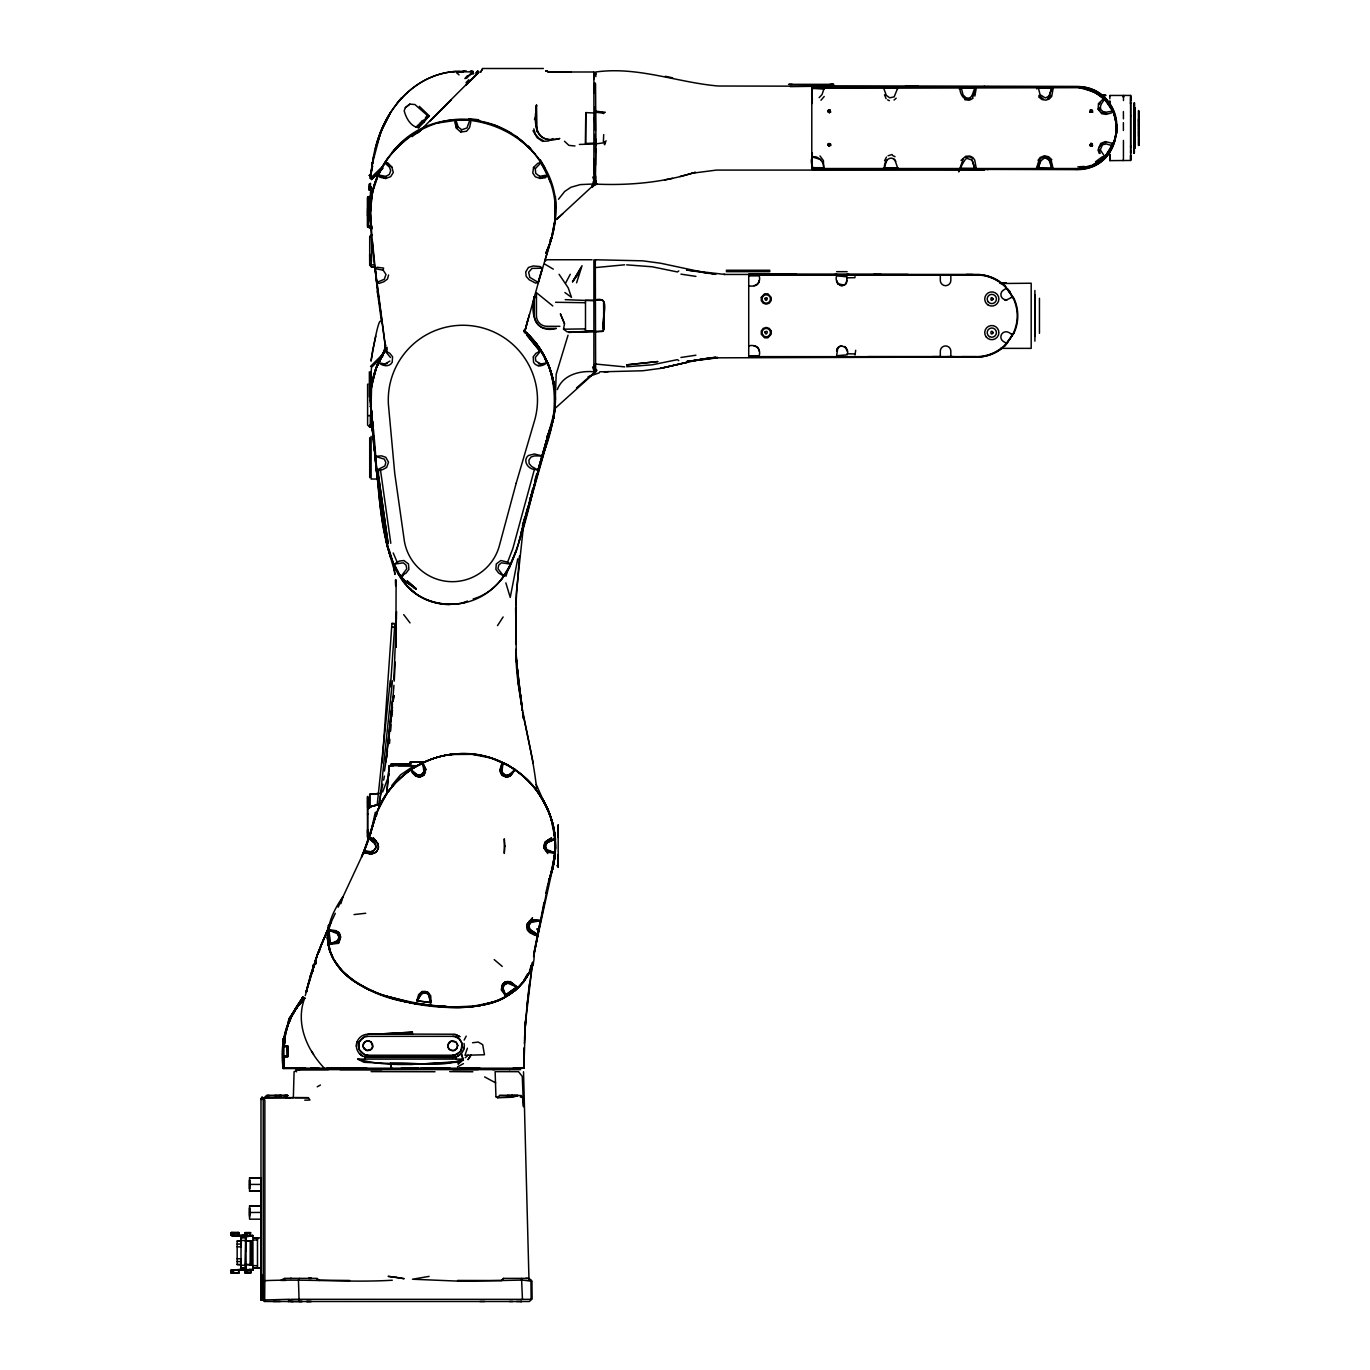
<?xml version="1.0" encoding="UTF-8"?>
<svg xmlns="http://www.w3.org/2000/svg" width="1370" height="1370" viewBox="0 0 1370 1370"><rect width="100%" height="100%" fill="white"/><g stroke="black" fill="none" stroke-linecap="round" stroke-linejoin="round"><path stroke-width="1.5" d="M241.017 1258.756L241.017 1267.866L245.144 1267.866L241.017 1267.832L241.017 1265.931M241.017 1246.854L241.017 1240.569L245.127 1240.415M241.017 1240.278L241.017 1237.761L252.919 1235.603L252.97 1270.144L245.675 1269.802L245.007 1264.459L245.709 1235.757L252.919 1235.603L245.709 1235.757L246.138 1250.879M249.563 1215.618L249.563 1207.895L249.563 1217.177M249.563 1184.416L249.563 1179.844L249.545 1188.937L249.563 1184.416L260.985 1184.433L260.985 1177.755L249.563 1177.84L249.563 1191.146L260.916 1191.146L260.985 1184.399L260.916 1191.146L249.563 1191.146M249.34 1269.939L252.885 1270.007L252.902 1265.948M260.985 1235.928L260.985 1177.755L249.563 1177.84M260.968 1219.163L260.968 1205.823L249.563 1205.874L249.563 1219.18L260.968 1219.163L260.985 1212.416L249.563 1212.518M429.118 1276.378L412.473 1279.22L461.193 1281.258L501.351 1280.539L503.543 1278.381L528.734 1278.381L531.491 1280.676L531.543 1299.376L529.437 1301.5L264.633 1301.5L263.245 1300.079L263.228 1099.219L264.718 1097.61M263.211 1274.579L263.228 1300.079L260.985 1300.079L260.985 1237.761L257.474 1238.103L257.492 1267.866L253.364 1267.849L260.985 1267.832L257.492 1267.849M299.311 1068.549L283.196 1068.549C279.326 1042.467 286.758 1017.293 303.506 997.446L302.924 997.069C292.649 1011.557 284.343 1027.928 283.196 1045.807L283.196 1068.206L299.208 1068.069L283.196 1068.189L283.196 1038.683L283.196 1046.2L287.597 1046.2L287.529 1056.51L284.292 1056.647L284.241 1068.206L286.056 1068.24M367.605 214.748L367.605 215.724L367.605 211.494M369.712 839.125L367.605 837.019L367.588 796.689L367.605 802.734M367.605 212.247L367.605 208.428M369.369 203.325L369.369 206.853L370.328 205.551L369.369 203.325L369.352 206.853L370.345 206.733L370.328 203.222L369.369 203.325L370.345 206.733L369.369 206.853L370.311 204.335L369.369 203.325L370.328 203.222L369.369 206.853L370.311 204.335M369.369 188.118L369.369 190.019L370.705 190.122L369.369 189.317L369.369 184.094L369.369 189.694L369.369 186.645L370.876 187.108L369.369 190.019L370.808 188.409L369.369 188.118L369.369 186.491L370.927 186.457L369.369 187.159L369.369 189.968L370.722 189.762L369.369 189.146L370.825 188.169L369.369 186.491M369.712 261.242L369.712 254.323L369.712 256.515M539.095 351.576L539.095 350.001L526.44 334.623L539.951 351.2L539.095 350.001M558.172 866.885L558.172 854.743M558.172 837.43L558.172 825.151L558.172 867.141M558.481 199.266L564.714 191.423L570.947 187.262L580.263 184.607L593.895 183.974L593.895 71.993L549.045 72.011L545.808 70.778L548.582 71.993L571.016 72.011M603.69 134.602L603.348 142.891L596.207 143.816L595.967 144.963L595.539 83.621M812.307 103.469L812.016 89.923L813.061 88.416L824.226 89.118M595.71 74.425L595.642 72.011C637.735 66.102 677.328 82.543 718.342 86.019L1076.614 86.687C1127.322 86.19 1130.815 166.284 1079.406 169.229L811.776 169.4L811.811 86.327L1077.693 86.481C1130.712 87.68 1128.88 170.805 1075.878 169.623L811.776 168.955M812.461 166.866C806.622 149.142 824.74 157.995 823.644 167.739L813.369 167.688L812.016 166.472L812.307 152.823M1109.82 157.447L1109.768 160.65L1109.888 154.228L1110.077 160.632L1130.661 160.461L1130.661 102.681L1130.661 115.885M1130.421 103.709L1130.661 95.438L1109.837 95.455L1109.786 96.345M1130.661 153.371L1130.661 150.837M1130.661 147.737L1130.661 115.611M1134.36 112.323L1134.36 102.784L1134.377 148.08M1134.36 118.06L1134.737 110.285L1134.737 112.665M1134.377 111.484L1134.377 107.271L1134.377 124.225M1134.737 147.275L1134.737 148.32L1134.737 107.716L1134.737 111.621M1134.737 146.71L1134.959 125.543M1134.737 126.211L1134.377 107.768M1138.932 139.689L1138.932 137.908M1138.932 116.587L1138.932 114.241M1138.932 134.979L1138.932 125.629M1138.932 123.368L1138.932 118.847M1138.932 113.659L1138.932 112.357M1138.932 111.227L1138.932 145.169L1138.932 136.606L1138.932 137.531M257.474 1238.103L253.364 1237.761L257.492 1237.761L257.474 1239.918L253.364 1240.073M367.605 837.892L367.605 829.929M536.509 105.01C533.923 125.115 534.009 144.535 559.816 138.507C534.694 145.083 534.163 124.071 536.509 105.01L537.006 131.691M595.607 152.447L595.642 138.935L595.539 165.222M603.708 321.265L603.142 331.026L595.299 331.694M1134.36 102.784L1134.377 110.148M1134.72 112.135L1134.737 110.747M1138.59 137.514L1138.573 145.511L1138.573 110.525L1138.59 123.231M250.145 1264.784L250.231 1240.98L251.498 1240.963L251.875 1264.784L245.007 1264.459L251.875 1264.784M300.355 1003.799L304.688 998.079L298.591 1005.255M594.734 139.569L594.768 134.431M594.015 93.023L594.323 83.878M1123.451 140.425L1123.434 159.04M1109.837 106.209L1109.871 101.157L1110.111 104.189M1130.661 95.438L1130.661 103.007M1130.661 160.461L1130.661 155.118L1130.661 159.194M1134.377 144.535L1134.377 147.481M1134.36 138.901L1133.949 153.303L1134.377 145.717M1138.59 134.585L1138.59 122.392M1138.573 126.759L1138.59 124.053M367.605 833.114L367.605 829.638M593.895 143.114L585.555 143.507L585.778 112.597L593.895 112.991M250.573 1264.784L251.498 1240.963L251.052 1264.784M367.605 802.015L367.605 807.803M1123.434 159.434L1123.109 160.598M515.617 607.749L516.353 659.963L522.244 709.934M284.343 1068.206L523.837 1068.206L525.378 1024.332M595.436 180.189L595.864 148.97M1109.837 98.777L1109.854 96.003M403.02 575.126L401.838 575.845L402.968 575.537M522.004 1068.206L523.768 1068.206L523.991 1055.928M367.605 809.242L369.712 806.896L380.535 803.967A92.475 92.475 0 0 1 410.76 769.752L422.799 762.799A92.475 92.475 0 0 1 548.771 880.396M534.351 296.485C530.087 313.25 535.036 334.194 556.34 328.406L546.955 328.406A12.604 12.604 0 0 1 534.351 315.802L534.351 296.485L536.441 297.975M595.368 178.751L595.402 175.257M595.145 172.534L595.128 163.938M396.118 579.767L395.879 647.239L396.341 617.613M385.895 350.874L374.404 264.872L369.712 264.838L371.15 266.653L375.363 267.287M371.133 264.478C373.89 234.201 364.54 201.972 378.805 173.442L372.571 191.851L370.294 212.47M523.819 1068.206L524.162 1048.033L523.819 1068.206L513.048 1068.206M966.244 274.462L972.546 274.462M811.845 167.637L813.712 168.87L1077.197 168.87C1112.646 169.469 1131.346 118.95 1103.004 96.825M545.876 252.902A92.475 92.475 0 0 0 554.182 226.855C572.454 136.212 447.202 80.624 391.632 153.115L404.527 140.322C383.84 157.173 370.979 183.118 370.448 209.815A92.475 92.475 0 0 0 371.818 228.173M1134.874 144.569L1134.942 145.562L1134.891 132.085M395.896 647.239L396.307 628.042M830.648 145.408L829.792 143.473L827.771 144.723L829.192 146.333L830.511 144.038M1116.927 133.352L1117.132 125.201M315.648 963.35L315.751 959.668L315.562 963.795M1109.786 104.462L1109.871 101.157M370.705 189.026L370.362 210.792M370.602 191.954L370.277 210.603M390.518 557.539L386.734 543.976L376.973 475.202L372.983 436.482L373 421.84M1092.147 146.076L1089.904 145.528L1090.965 143.353L1092.678 145.34L1090.811 146.282L1089.852 145.34L1090.965 143.353L1092.37 143.816L1091.907 146.213M1134.908 112.237L1134.925 110.525L1134.874 123.814M242.764 1269.271L231.17 1270.144L231.068 1272.901L238.842 1272.918L238.654 1270.11L242.764 1269.271L245.453 1270.144L245.761 1272.918L250.162 1272.918L245.264 1272.918L244.374 1269.613L245.727 1267.849M293.351 1097.524L294.088 1071.734L298.42 1069.645L328.423 1069.61M593.861 184.042L593.861 179.145M393.892 679.178L396.598 611.602M595.299 261.927L595.471 259.906M1123.143 96.979L1123.451 95.557M524.367 1043.426L524.744 1035.206M568.036 335.205L556.186 374.198L554.953 408.534L596.361 371.253L594.066 364.968M370.448 185.224L370.551 183.237M371.681 414.922C368.855 398.019 370.927 380.329 377.452 364.471A92.475 92.475 0 0 1 385.998 348.494A92.475 92.475 0 0 0 371.818 415.932M394.252 681.096L395.211 662.053M536.526 343.973C553.84 366.578 559.748 397.266 551.973 424.649M830.58 112.032L829.792 109.823L828.336 110.114L828.114 112.272L830.58 112.032L829.295 112.768M284.652 1040.035L284.429 1044.111L285.234 1038.477M404.27 580.349L406.958 582.592M1123.434 118.847L1123.4 111.569M524.624 1037.176L525.498 1022.157M593.895 71.993L593.878 79.032M1123.383 122.649L1123.4 130.493M343.151 896.477C282.888 981.16 414.082 1014.827 473.164 1006.214M378.36 475.047L377.726 470.098L388.121 543.736L378.36 475.047L378.651 470.064M554.867 855.993C562.094 802.563 514.469 750.692 460.56 753.671C434.016 754.271 408.157 766.909 391.375 787.459C373.667 806.913 373.102 834.381 361.56 856.986L368.975 838.389L376.202 813.9M524.967 1031.165L525.737 1019.314M855 276.586L854.948 277.682L847.139 277.819M232.832 1232.692L231.136 1232.692L231.307 1235.517L238.671 1235.346L238.842 1232.555L231.188 1232.555L231.29 1235.346L242.764 1236.339L250.145 1235.5L250.573 1232.692L244.922 1232.692L245.076 1237.744L246.275 1237.726L244.699 1235.894L246.326 1232.76L250.385 1232.692L250.179 1235.363M452.734 1057.349L364.814 1057.041L364.814 1059.096L364.917 1057.297L455.765 1057.366L461.33 1053.616L463.385 1060.38L461.33 1053.616M390.45 686.747L394.851 623.675L391.94 623.453L382.196 762.885M392.351 702.759L392.488 700.498L385.929 761.908L392.351 702.759L390.484 724.542M1130.661 145.494L1130.661 152.789M231.307 1235.517L242.764 1236.339L238.671 1235.483L238.842 1232.692L231.136 1232.692M283.898 1038.785L283.898 1046.029M370.448 383.686L371.493 367.417L382.932 355.977M524.847 1032.843L525.874 1017.157M595.727 73.261L595.847 76.634M525.909 1016.985L525.258 1026.13L524.676 1023.441M1123.486 100.541L1123.468 96.208M515.771 605.677L519.418 556.032M249.186 1269.545L252.885 1270.007L249.528 1269.459M371.099 371.852L370.362 397.06M595.881 183.289L595.505 176.25M392.436 704.3L388.275 744.372M392.762 700.087L393.926 685.308M364.78 1059.096L364.917 1057.297L454.155 1057.315L455.765 1057.366L455.885 1059.096L455.885 1057.041L452.734 1057.469M525.481 1022.842L532.553 962.562M393.378 699.727L393.738 695.481L393.07 701.235L393.738 695.481M386.751 793.641L389.2 765.693L417.251 765.693L424.358 762.062L410.229 762.062L409.099 764.169L411.788 762.062L409.287 764.169L391.375 764.152L397.249 764.152M386.734 793.607L389.234 765.676L390.21 765.727M525.857 1017.859L529.334 983.865M328.338 925.709L330.05 924.579L328.338 925.709C323.731 948.04 336.044 970.234 355.001 981.793L369.283 989.859M389.491 743.516L389.851 739.372M390.604 731.083L391.169 724.867M391.906 716.578L392.471 710.362M231.29 1235.346L245.384 1235.363L233.277 1235.791L233.602 1232.709M526.885 1005.82L532.587 962.288M375.791 336.13L372.623 350.771C367.246 386.203 376.973 319.261 380.5 321.282M529.83 971.638C507.02 1016.095 448.452 1009.022 407.352 1002.018C370.499 996.846 314.364 967.562 330.975 922.626M372.16 166.078L372.52 162.516L370.311 178.46L371.236 177.518M385.98 176.422L385.758 178.494L379.85 177.227L378.445 174.966L384.936 162.91L387.624 162.67L391.82 167.054L393.31 172.483L390.69 176.627L385.758 178.494L378.445 174.966L385.98 176.422L389.337 174.401L390.69 170.805L389.474 167.174L384.936 162.91L391.82 167.054M377.298 803.865L390.244 680.53M379.576 803.625L392.488 680.77M1134.017 110.371L1134.36 107.134M1130.661 155.649L1130.661 159.554M370.619 175.446L370.311 178.46L382.59 166.301M372.041 164.948L380.569 132.616L390.57 112.391L381.682 129.807L375.449 148.645C383.737 110.61 413.415 75.093 454.052 71.565C405.794 75.829 375.277 123.66 371.955 168.613L372.571 165.993L371.099 173.613L369.438 175.394L370.397 176.542L370.876 173.973L369.438 175.394L370.414 176.559L370.859 173.973L369.438 175.394L370.859 173.973M356.388 1046.372L356.885 1042.039M371.955 167.876L370.397 176.542L372.503 162.362M555.107 219.029L551.305 239.305L547.366 249.991M288.847 1019.229L288.06 1024.572A69.031 69.031 0 0 1 291.416 1016.523L302.924 997.411L288.847 1019.229L287.255 1027.774M533.529 167.448L532.793 173.065L535.31 176.798L539.951 178.425L545.62 177.689L547.298 174.949L540.876 162.807L537.862 163.218L533.529 167.448L535.276 168.698L535.704 173.373L539.592 176.353L539.951 178.425L547.298 174.949L539.592 176.353M532.108 964.411L531.646 967.956L523.888 981.879L514.64 991.109M252.559 1269.373L245.675 1269.802L252.97 1270.144L252.559 1269.373L251.378 1269.767L250.95 1272.884L245.059 1272.884L244.476 1269.939L242.764 1269.408L231.188 1270.247L231.222 1273.055L238.842 1273.055L238.466 1270.247L233.431 1269.819L233.431 1273.055L231.222 1273.055M555.124 219.645L550.997 240.418L545.894 253.176M1130.661 96.893L1130.661 100.438M384.473 771.036L387.487 750.794M1053.273 87.748L1051.715 96.379L1049.214 99.034L1045.824 100.164L1041.988 99.53L1038.631 96.91M1092.541 112.1L1091.565 109.788L1090.434 109.977L1090.126 112.22L1092.541 112.1L1090.126 112.22M370.91 390.244L372.64 379.695M533.546 956.517L549.199 879.334M523.785 523.169L516.267 593.347L515.719 644.02M515.017 990.579C524.693 981.006 535.824 967.7 533.906 953.451L552.915 867.227L555.432 847.91L554.884 836.334A89.529 89.529 0 0 0 543.89 801.467L539.026 793.572M1134.737 117.752L1134.942 116.484M593.895 331.557L567.249 331.882L563.532 329.194L564.508 323.714L560.467 314.055L564.508 323.714M416.531 766.087L422.885 763.621L425.847 769.204L423.69 775.266L420.128 776.927L415.624 776.191L410.897 769.735L416.069 774.598L418.912 775.369L422.285 774.221L424.477 770.419L422.885 763.621L424.443 761.891M529.488 501.369L530.173 497.704M547.812 853.578L543.77 847.824L544.798 842.225L551.545 837.926L547.538 840.289C564.628 838.389 550.106 838.235 545.688 841.659L543.89 846.112L545.671 850.582L549.456 852.482L555.107 853.082L550.329 876.081C556.682 859.041 556.477 838.235 552.196 821.743M544.01 902.402L533.718 956.448M836.642 351.182C837.327 342.175 850.633 346.661 847.139 354.813L836.642 355.72L837.789 347.894A5.257 5.257 0 0 1 841.899 345.925M372.16 164.28L373.839 155.461M1092.815 164.725C1103.415 160.153 1110.847 150.563 1114.923 139.997L1105.59 155.957C1119.632 140.665 1120.026 114.892 1105.179 100.01L1113.793 112.905L1116.156 121.091M383.172 270.181L375.192 268.657L376.699 282.425L384.268 279.309L385.998 274.462L383.172 270.181L383.583 268.058L377.229 267.287L375.192 268.657L385.963 350.549M517.757 558.84L510.239 597.423L505.838 582.849M534.317 951.071L538.65 928.791L536.903 928.791M748.722 275.867L759.22 275.867C761.36 282.7 755.281 287.768 748.722 285.679M379.13 802.512L382.795 784.222M383.617 780.164L384.422 776.105M1114.872 138.969L1116.584 130.647L1115.968 121.81M855 355.018L855.702 350.292M368.65 839.81L368.89 838.645M545.842 893.223L546.698 889.181M529.197 921.137L532.605 919.715L540.345 920.828L537.468 934.426L535.156 935.419L529.899 932.747L527.107 929.596L526.714 924.63L532.468 917.986L526.714 924.63M549.815 877.314C560.587 848.407 555.158 814.328 536.355 789.925A89.512 89.512 0 0 0 508.818 765.847L491.231 758.089L472.599 754.425M384.987 350.086L375.654 369.198L370.996 389.542L370.996 410.281L370.619 406.034L372.041 413.826M386.683 351.576L387.231 349.162M367.605 834.005L370.14 835.049L375.346 812.222M305.236 995.682L317.532 954.205L306.315 991.109M553.035 866.731L552.042 870.858L555.415 848.475L553.36 826.538M522.604 526.029L523.563 522.124M529.659 501.146L532.69 488.799M547.127 887.418L548 883.873M898.138 167.911L883.53 167.842L884.506 167.157C883.804 161.591 889.832 155.05 894.867 159.759L897.453 167.431M372.195 381.819L377.452 364.471M548.908 433.331L553.583 417.901L541.338 460.594M1037.878 168.887L1040.035 161.472L1044.317 158.098C1050.019 157.55 1051.184 164.28 1051.818 168.476L1036.525 168.167L1038.871 160.632L1040.344 158.543L1044.505 156.711L1047.177 156.968L1051.201 160.444L1053.136 168.767M307.222 991.332L306.058 992.137L310.408 975.714M974.875 96.088L976.125 88.656L972.494 97.664M963.281 158.577C953.743 186.919 961.62 161.626 966.672 158.286L972.118 160.119L974.789 168.544L976.262 168.852L974.412 168.887M521.045 533.05L527.347 508.321M553.583 417.901L548.034 435.934M306.058 992.137L311.966 970.542M538.067 282.323L529.779 277.322L528.649 272.253L532.039 268.383L542.366 268.212L538.067 282.323L535.584 283.111L529.197 279.771L526.183 276.38L525.72 271.945L528.46 267.441L533.307 265.951L540.242 266.585L542.366 268.212L525.121 330.221L529.385 314.518M524.402 332.859L528.067 318.902M519.076 541.219L531.954 493.166L524.111 521.833M370.14 835.049L376.442 813.215L387.059 792.956M522.449 525.823L524.59 517.809M521.131 533.409L529.163 503.201M976.091 87.303C972.426 88.999 973.608 100.729 965.85 97.664L963.059 94.907L961.26 87.748L959.822 87.389M503.064 762.833L501.848 771.824L504.228 774.529C508.664 780.095 521.508 760.401 511.678 774.341C508.51 778.451 501.831 777.047 500.427 772.201C500.153 757.833 506.027 763.775 514.932 769.7L510.154 776.242L506.044 776.978L502.036 775.249L499.69 770.214L503.081 762.833L501.3 769.187L502.242 772.834L505.735 775.351L509.349 774.855L515 769.7M463.368 1050.413L464.259 1047.057M576.599 282.802L582.027 265.729L572.54 281.792L579.287 272.87M534.42 469.379L538.05 470.133L542.195 455.919L534.351 453.984L528.409 455.491C522.432 460.337 527.707 468.968 534.42 469.379L512.86 548.514L507.619 562.111L510.736 564.132L503.561 575.965L498.577 572.951L495.871 569.355L496.265 563.978L500.803 560.535L507.619 562.111M417.233 1000.836L420.898 992.548L425.162 991.4L429.084 993.507L430.642 1002.635L417.233 1000.836L421.515 993.318L425.042 992.582L428.279 994.158L430.642 1002.635M319.21 952.064L321.419 944.136L332.311 919.715M388.6 274.976L387.47 279.018L383.925 281.74L378.891 283.419L376.699 282.425M532.468 491.265L534.642 483.559M521.439 533.153L551.442 426.481M338.15 907.197L363.564 852.671L377.007 811.845L382.795 799.892M548.428 882.109L549.558 878.119M827.771 144.723L828.713 143.49M847.139 280.422L845.752 283.984C840.632 289.07 834.261 281.569 836.642 275.884L847.139 276.791L846.369 283.179L844.262 285.114L837.789 283.71L836.813 281.758M532.485 491.196L537.228 474.602M312.497 971.107L315.734 959.771M552.11 424.169L548.942 433.554M505.941 576.308L508.013 569.646M539.626 464.653L538.05 470.133L531.543 466.365L529.163 463.659L528.94 460.063L530.926 457.066L534.351 455.919L542.195 455.919C560.244 415.024 561.289 361.218 523.665 330.821C543.565 347.655 555.347 373.77 555.364 399.869M529.745 501.197L551.322 426.909L547.212 436.088M516.182 551.168L511.472 562.984M534.968 479.808L536.715 473.849M544.832 445.986L549.49 430.06M547.281 436.259L551.322 426.909C533.992 472.941 529.437 523.648 508.698 568.259C502.773 579.51 493.799 589.117 482.822 595.59C454.429 612.476 413.517 604.273 398.208 573.619C381.716 543.839 382.521 508.373 377.007 475.527L370.619 406.034L372.092 415.692M535.19 481.623L551.322 426.909A92.492 92.458 90 0 1 547.092 438.109M538.085 283.402L550.209 242.747M541.236 459.173L551.322 426.909M908.379 86.653L905.536 86.019L917.66 86.019L914.081 86.019M340.873 903.669L342.808 897.213M545.243 259.375L550.706 241.171M830.408 112.237L829.381 109.72M550.124 427.885L537.674 471.468M549.849 877.673L554.388 859.795L555.329 843.817A88.228 88.228 0 0 0 551.904 821.075C545.311 797.34 528.786 776.636 507.106 764.922A88.194 88.194 0 0 0 485.699 756.514C465.286 751.342 442.972 753.175 423.981 762.405M310.288 976.176L317.292 954.856L328.355 928.192L317.343 954.719M369.198 837.412L361.56 856.986M285.953 1031.935L286.827 1029.161M550.124 876.132L552.915 867.227M1036.919 167.465L1038.306 168.424L1040.857 160.273M543.479 451.689L550.757 428.759M250.385 1232.692L245.333 1232.675L244.322 1235.843L242.764 1235.5M1038.477 87.218L1037.021 87.235L1038.323 87.731L1040.07 94.684L1045.396 97.972L1049.129 96.037L1052.263 87.218M385.843 345.017L382.915 354.025L370.499 366.424M376.99 143.148L382.864 127.016L388.789 115.32M884.506 167.157L886.852 160.067M884.54 160.821L886.476 157.053M546.647 842.79L555.107 839.245L546.716 842.721L545.551 846.129L546.716 849.537L555.107 852.979L555.107 839.262L548.531 840.94L543.77 847.824M422.32 120.509L418.484 127.735C410.606 126.554 405.982 117.837 404.184 110.799L405.349 107.665L409.835 104.12L414.887 104.514L427.423 115.474L427.543 117.203L424.255 121.947L418.484 127.735M423.69 775.266L425.847 769.204M812.17 88.04L1079.526 87.355C1093.859 88.588 1107.029 97.886 1113.005 110.987L1106.326 112.186L1102.816 111.484C1097.575 107.939 1102.028 102.442 1104.871 99.274L1103.826 98.469L1098.466 103.589L1098.192 109.223L1101.72 113.71L1106.104 114.429L1111.755 112.819M376.339 815.664L377.161 813.438M529.556 970.457L531.646 964.6M375.979 814.568L376.63 812.77L375.928 814.619M469.91 119.858L466.964 127.975L461.724 129.756L460.748 132.017L456.467 128.266L454.823 122.307L455.987 120.2L469.91 119.858L470.766 122.17L469.533 127.701L466.502 131.263L460.748 132.017M315.819 958.949L321.419 944.136M289.55 1021.729L290.885 1018.098M370.996 196.201L367.605 198.068L367.605 225.999L370.876 228.002L370.431 214.388M549.028 433.365L550.432 429.581M318.011 952.886L328.355 928.192M382.624 792.048L389.337 774.204M395.947 567.694L395.365 566.598M548.582 880.704C558.909 855.822 557.162 826.504 544.558 802.751A89.529 89.529 0 0 0 539.249 793.898M538.427 929.014L537.074 929.494M606.088 140.716L604.478 144.74L604.752 141.59M382.812 354.83L387.179 347.415M315.323 960.404L316.847 956.825M467.41 1048.187L464.995 1055.277L484.466 1054.763L482.685 1044.659L478.216 1042.039L472.547 1042.758M1092.318 112.357L1092.472 110.302L1090.434 109.977M1104.254 95.129L1106.018 95.369L1099.716 95.129M379.901 360.413L376.801 366.338L371.578 385.843L370.996 410.281M377.623 810.304L380.569 803.985L369.712 806.896L367.605 809.002L369.729 806.896L380.483 803.985L387.333 792.956M585.778 112.597L585.555 143.507M400.057 576.102L402.54 578.756M288.899 1022.191L292.957 1013.44M332.67 918.962L335.29 913.345M252.936 1235.449L249.58 1235.637M378.223 362.673L385.655 349.144M375.603 369.335L384.593 350.651L381.357 357.621M534.454 119.532L536.441 115.508M312.24 969.754L314.552 965.096M836.813 349.847L837.789 347.894M409.27 764.169L410.349 762.062M464.139 1040.104L466.194 1036.131M386.152 348.442L376.801 366.338L377.846 364.66M394.183 570.074L386.734 543.976L377.76 477.89M557.367 389.525C562.847 374.849 579.715 370.465 593.895 371.767L593.895 259.752M378.651 362.725L384.987 350.806L389.765 353.272L392.573 356.782L392.214 362.279C389.32 367.502 382.435 366.013 378.651 362.725L384.953 364.026L389.902 361.063M508.424 568.807L516.85 549.524L554.747 410.572L554.816 389.833L550.278 369.609A71.514 71.514 0 0 0 546.356 360.139L544.438 356.268M1099.237 147.069L1103.158 142.874L1105.95 142.463M507.619 570.502L510.496 565.399C502.619 580.555 490.117 594.255 473.181 598.913M1004.929 285.799L1014.262 299.071A41.374 41.374 0 0 1 1014.262 332.482L1004.929 345.805A3.494 3.494 0 0 0 1006.025 343.305M1123.657 97.184L1123.674 95.455M262.064 1097.147L260.985 1099.031L263.28 1098.963C257.303 1098.723 266.431 1100.213 262.064 1097.147L260.985 1099.031L260.985 1300.079L289.841 1299.274L288.317 1301.483L302.291 1301.5L299.259 1301.5M523.819 980.321L527.638 973.745M505.41 573.636L499.896 581.445M1099.168 104.582L1100.281 102.664M565.57 283.145L570.28 274.257M289.498 1019.16L302.924 997.069L298.506 1005.203M299.088 1004.707L302.924 997.411L299.859 1003.474L304.619 998.302M291.553 1016.283L297.376 1006.676M572.54 281.792L580.64 268.52M544.644 261.173L546.955 259.752L592.063 259.752M293.659 1013.081L289.498 1019.52L283.898 1039.128L283.898 1068.549M497.498 625.645L503.132 616.962M383.497 164.657L388.224 157.567M824.123 88.314L822.034 94.581L819.14 97.612M1036.611 88.862L1038.323 87.731L1051.783 87.748L1049.129 96.037M288.847 1018.869L297.495 1006.59M387.093 793.093L394.389 783.965L408.054 771.498M422.371 992.907L416.857 1000.699L431.07 1002.635L430.711 995.802L427.645 991.948L422.337 991.383L418.638 994.586L416.857 1000.699L419.819 994.5L425.436 992.496L428.81 994.551L431.07 1002.635M1038.049 160.358L1040.121 157.516L1044.471 155.735L1048.649 156.745L1051.8 159.673M1090.571 109.942L1090.332 112.408M813.3 87.577L812.187 88.827L813.3 87.577L1078.909 87.577L1093.654 91.584L1104.014 98.931M294.413 1011.111L297.667 1006.796M371.373 228.156L367.639 227.232L367.639 197.006L371.167 196.133M388.258 791.535L395.382 782.921M961.021 160.427L965.73 156.283L969.874 156.026L972.957 157.601L974.721 160.05L976.228 168.236M1051.15 95.626L1047.468 98.931M848.766 274.274L846.626 274.479M959.36 89.17L961.26 87.748L974.721 87.714M478.832 72.404L465.783 85.385M497.858 1097.764L512.962 1097.199L517.483 1095.709L499.553 1095.486L497.687 1097.815L495.94 1096.719L495.135 1071.631L518.511 1071.682L522.261 1076.392L523.511 1106.755L522.655 1096.805M391.888 785.387L400.554 774.838L414.117 765.727L398.31 765.676M467.101 76.001L464.995 78.655L473.215 71.548L471.331 71.086M827.891 144.312L828.85 146.299L830.751 145.254M296.896 1007.19L304.722 997.959M396.649 103.675L401.752 97.664L399.184 100.575M429.375 115.953L418.141 126.639L429.375 115.953L419.306 106.329M1006.265 344.264L1007.601 342.705M820.972 100.25L824.226 96.482M624.651 264.804L595.299 267.595M425.453 117.683L427.423 115.474M1104.854 156.848L1113.331 144.603L1112.269 145.597L1106.172 143.936L1102.405 144.843L1100.315 149.809L1104.854 156.848L1102.285 156.797L1095.452 161.831M369.044 196.492L367.605 198.068L370.208 198.616L370.499 207.504M465.988 82.714L468.848 79.717M535.276 168.698L540.876 162.807M260.985 1099.442L263.228 1099.219L266.773 1095.521L269.479 1095.521M246.069 1267.866L244.596 1269.408L252.97 1270.144M466.759 78.056L473.215 71.548L470.389 71.069M427.543 117.203L419.905 123.06M478.952 71.805L417.884 132.89M482.668 68.5L480.75 71.993L482.668 68.5L543.359 68.5M476.846 71.925L477.959 70.812L475.578 73.107M382.624 168.133L371.304 179.453M382.898 168.253L371.493 179.675M430.163 120.988L451.346 99.822M370.414 383.394L369.318 383.805L370.088 383.394M372.983 435.437L373.342 430.437M396.872 781.448L399.834 778.485M264.65 1097.644L266.773 1095.521L287.751 1095.521L283.59 1095.521M393.858 150.529L408.859 136.983M415.846 127.256L419.014 124.173M540.79 350.806L535.293 357.501L535.875 361.063L540.825 364.026L547.127 362.725L540.79 350.806L536.012 353.272L533.204 356.782L533.564 362.279C536.458 367.502 543.342 366.013 547.127 362.725M263.228 1282.08L264.77 1280.659C307.257 1278.792 349.761 1282.782 392.282 1280.231M515.702 989.123L506.866 995.887M556.34 219.525L596.121 182.792M556.682 219.217L562.762 213.754M812.016 100.267L812.478 99.051M894.045 100.061L896.186 98.178M371.938 234.698L369.712 236.65L369.694 264.992L371.15 264.033M460.868 1061.527L457.957 1064.062L462.187 1060.774M465.252 1057.726L468.163 1055.191M576.479 387.898L596.977 370.294M908.053 274.428L748.722 274.342L748.722 357.416M405.4 773.879L408.174 771.584M409.835 104.12L405.349 107.665M595.642 371.818L595.299 259.752L642.718 260.831L660.58 263.228L708.29 273.401M594.374 178.066L595.83 182.056L594.905 182.809L592.782 177.072M678.784 270.917L677.448 271.962L652.137 266.773L626.689 264.855M416.446 133.455L421.892 129.225L412.01 136.657M288.317 1301.483L291.262 1299.308L531.543 1299.342L531.491 1280.676L528.734 1278.381L525.772 1278.381M418.038 132.342L420.984 130.167M513.373 991.794C475.202 1018.047 424.717 1005.888 383.223 995.339L412.267 1003.028A60.657 60.657 0 0 0 418.518 1004.056L424.289 1004.57M495.94 1096.719L497.07 1096.822M1101.942 159.554L1094.63 164.4M1098.261 162.842L1102.045 160.102M505.188 995.322L516.918 986.862L510.428 981.605L505.068 981.879L502.173 984.842L501.3 989.945L505.188 995.322L502.858 988.952L503.509 985.527L506.095 983.609L509.143 982.975L516.918 986.862M246.223 1235.843L235.143 1235.877L246.223 1235.843L242.165 1235.363M505.581 994.98L516.713 986.999L511.798 982.838L507.705 981.451L505.188 982.067L503.115 983.677L501.625 987.975L505.581 994.98L502.876 987.958L504.468 984.722L507.688 983.129L516.713 986.999M458.179 127.067L456.467 128.266L455.987 120.2L458.179 127.067L461.724 129.756M1100.264 160.889L1094.442 164.52M401.838 575.845L402.694 576.119M394.029 564.132L399.372 561.049L403.944 560.535L408.5 563.978L408.894 569.355L406.188 572.951L400.691 576.479L394.029 564.132L403.379 562.83L406.085 565.193L406.787 568.738L401.359 576.102M414.219 767.662L417.251 765.693M1098.192 162.516L1086.718 167.774L1081.752 168.441M317.241 1086.804L320.443 1085.023M552.932 138.558L548.462 140.99L542.537 141.333L537.108 137.668L532.999 130.698M457.46 1066.888L463.437 1063.634M973.008 98.297L969.635 100.113L964.805 99.753M415.384 766.738L424.135 762.097L410.606 762.131M390.364 1063.223L391.546 1068.206L390.364 1063.223C413.945 1061.51 440.626 1068.788 462.889 1059.096M479.757 1005.597L497.738 1000.614L505.444 996.863M489.501 1002.96L473.969 1006.042M503.817 998.131C475.578 1011.728 443.075 1006.727 413.226 1003.028M424.323 762.234C438.16 755.795 453.556 752.661 468.797 754.116M330.033 944.324L336.951 941.515L338.75 939.032L338.75 935.898L336.712 932.627L328.954 930.076L330.033 944.324L338.458 943.313L339.623 940.197L336.489 942.92L338.458 943.313L340.668 936.96L339.366 932.901L335.924 930.658L328.954 930.076M813.283 168.527L812.187 167.123L813.283 168.527L1079.697 168.527L1091 165.445M449.976 1007.121L442.938 1006.179C459.258 1008.543 476.606 1007.584 492.207 1002.155M461.827 603.194L467.495 601.053M712.058 357.724L715.825 357.245L686.61 361.577L717.589 357.827L976.399 357.005A41.203 41.203 0 0 0 1002.549 347.655M457.529 1280.453L501.351 1280.539L503.543 1278.381M591.686 186.114L597.303 184.059M376.801 470.133L384.953 465.937L385.809 462.426L384.353 459.138L375.311 456.364L376.801 470.133L382.658 469.636L386.665 467.461L388.515 462.221L385.809 457.289L381.476 455.833L375.311 456.364M588.055 376.75L599.341 372.811M422.714 762.833L423.929 771.824L421.549 774.529L418.021 775.232L410.829 769.7C412.627 776.31 422.679 780.129 425.351 772.183L425.111 767.971L422.799 762.799M914.92 86.653L917.66 86.019L915.16 86.516M1087.335 167.311L1090.503 166.267M987.445 169.657L988.866 169.178M485.34 1004.535C507.414 1000.562 525.926 984.602 533.461 963.521L532.433 962.511M1104.494 100.37L1104.871 99.274M470.235 74.631L473.54 73.603L472.496 72.387M888.085 155.752L892.127 154.536M679.931 176.542L695.463 172.295C663.285 182.484 629.344 185.635 595.71 184.111L595.71 182.296M330.016 943.879L337.722 940.608L338.887 937.2L337.722 933.792L329.074 930.264L330.016 943.879L338.63 941.481L340.513 937.303L338.835 932.645L335.016 930.727L329.074 930.264M369.66 806.964L380.5 804.036M251.378 1269.767L231.188 1270.247L233.191 1273.107M438.194 122.94L460.817 119.635M1000.631 348.357L1031.182 348.374L1031.182 283.23L1000.305 283.522M691.936 173.254L716.51 170.085L984.602 170.085M965.593 157.156L969.652 156.882L972.46 158.321M970.474 98.897C963.932 101.534 960.028 94.016 959.89 88.519M369.403 837.087L374.746 840.084L378 844.006L378.428 846.54A6.644 5.857 -60 0 1 374.678 852.928L370.414 853.835L363.547 852.568L371.938 854.109L376.527 851.729L378.428 848.047L378.12 843.646L373.102 837.687L375.808 840.855L369.386 837.275M664.57 179.95L672.55 178.323M1079.269 168.527L1087.369 166.883M238.466 1270.247L242.764 1270.247M906.186 86.464L908.635 86.019M828.473 143.61L830.665 144.261M457.426 71.993L464.362 71.034M595.231 181.302L596.224 181.131M414.134 587.593L406.308 582.079L398.208 573.619L399.749 574.749M1065.329 86.858L1072.248 86.824M458.094 1061.647C425.145 1063.48 389.542 1068.155 357.81 1059.096L462.923 1059.096L456.724 1062.281L411.205 1064.387L364.043 1062.315L357.707 1059.096M369.66 853.75L374.678 852.928M250.231 1240.98L245.11 1241.1L250.761 1240.997M680.924 357.467L695.926 355.207M464.79 602.526C444.479 607.561 421.737 601.978 407.352 586.428M456.107 71.343L450.833 72.062L459.275 71.069M1006.077 283.23L1004.381 283.419M708.29 358.204L687.346 361.577L717.829 357.501L702.639 358.906L660.58 368.376L642.718 370.773L604.119 371.75M478.952 1005.717L475.441 1005.957M565.211 299.653L593.895 300.732M283.898 1068.189L283.196 1056.51L287.82 1055.945L287.46 1046.252L283.196 1045.807M466.194 70.829L456.518 72.747L459.07 74.87M369.369 187.176L370.859 187.005M283.898 1056.407L288.094 1056.647L288.094 1046.132L284.258 1046.132C284.772 1028.236 292.152 1010.923 304.688 998.148C295.166 1023.287 306.863 1049.814 324.33 1068.206M354.042 914.578L365.704 913.259M790.182 86.618L833.611 86.019L831.795 86.31M383.686 363.889L387.265 363.529M829.792 109.823L827.788 110.901L829.398 112.7M379.165 793.47L369.712 794.309L369.712 804.789M379.524 793.418L369.712 794.292L369.712 807.872M537.913 365.67L542.417 365.293M626.689 366.732L652.171 364.814L677.448 359.642L678.784 360.687M540.345 920.828L531.714 921.462L528.7 925.315L530.618 931.189L537.468 934.426L529.265 929.048L528.871 925.521L530.704 922.421L540.414 920.76M446.021 1068.206L448.555 1068.172A8.562 4.213 -9.5 0 1 447.442 1068.206L446.329 1068.206L449.857 1068.206L442.784 1068.206M1077.847 166.866L1084.252 166.438M585.487 331.283L593.895 330.941L568.79 332.396L593.895 331.403L585.487 331.283L585.487 300.321L593.895 300.201M448.093 1068.206L449.017 1068.138M233.311 1235.843L238.671 1235.483M505.787 776.79L508.15 776.653M379.113 1034.007L412.49 1032.175L379.113 1034.007L454.891 1034.23L459.806 1036.576M1075.878 169.4L1079.406 169.229M469.978 1006.231L450.918 1007.121M264.461 1097.918L289.858 1097.627M288.214 1097.867L293.351 1097.627M509.349 1301.5L512.877 1301.5M587.987 331.146L593.895 330.941M1106.686 113.47L1101.514 112.323M579.407 144.432L593.895 144.021M304.757 1100.178L309.962 1100.042L308.421 1097.695L294.721 1097.627M501.351 1280.539L522.244 1280.06L531.543 1281.207M830.271 86.653L831.744 86.618M283.196 1056.51L287.529 1056.51M563.532 329.194L585.487 328.886M376.63 1034.059L367.965 1034.23A11.559 11.559 0 0 0 363.529 1056.475M881.218 274.428L873.598 274.514L876.183 274.634M280.37 1095.521L281.364 1095.521L275.61 1095.521M231.17 1270.144L245.453 1270.144L244.374 1269.613M245.059 1272.884L250.95 1272.884L249.443 1270.247L245.932 1272.867L245.418 1270.247M250.573 1232.692L245.333 1232.675M912.523 86.019L910.074 86.019M410.452 762.182L424.101 762.097M770.06 274.479L772.474 274.411L771.841 273.76M390.382 765.744L393.533 765.727M300.355 1068.206L305.784 1068.206M264.838 1097.575L308.421 1097.695M238.842 1232.692L231.188 1232.555M237.558 1232.572L238.842 1232.555M395.553 764.152L398.43 764.169M511.147 1095.521L518.151 1095.503L513.853 1095.521M311.692 1301.5L306.229 1301.5M792.185 84.341L789.291 84.341M599.769 371.784L608.092 371.767M401.924 764.169L400.057 764.152M459.584 1068.206L479.962 1068.206M274.36 1095.521L275.832 1095.521M509.486 1095.521L499.553 1095.486M511.575 1095.521L512.911 1095.521L506.883 1095.538L521.097 1095.503L522.741 1097.73L520.292 1096.925M308.747 1278.381L311.555 1278.364L308.524 1278.381M316.59 1280.128L349.624 1280.47M285.645 1280.453L280.816 1280.453L284.395 1278.347L291.502 1278.381M788.555 84.341L833.611 84.341L831.795 84.341M1042.227 86.978L1077.128 86.978M726.305 270.267L769.735 270.267L769.735 271.671L726.305 271.671M836.642 271.671L847.139 271.671M748.722 274.891L976.399 274.891L950.831 274.976L950.831 280.422A5.257 5.257 0 0 1 945.574 285.679A5.257 5.257 0 0 1 940.317 280.422L940.317 274.976M748.722 274.976L976.399 274.976A40.826 40.826 0 0 1 1017.225 315.802A40.826 40.826 0 0 1 976.399 356.628L961.98 356.628M999.809 282.871L1006.111 282.871M595.299 300.03L601.601 300.03A2.106 2.106 0 0 1 603.708 302.136L603.708 307.154M559.902 326.317L546.955 326.317A10.515 10.515 0 0 1 536.441 315.802L536.441 292.666L552.795 305.955M595.299 331.557L601.601 331.557A2.106 2.106 0 0 0 603.708 329.468C599.546 321.488 613.058 295.286 595.299 299.91M748.722 345.925C755.281 343.819 761.36 348.888 759.22 355.738L748.722 355.738M868.118 356.611L940.317 356.628L940.317 351.182A5.257 5.257 0 0 1 945.574 345.925A5.257 5.257 0 0 1 950.831 351.182L950.831 356.628M946.893 356.628L953.451 356.628M748.722 356.628L976.399 356.714L932.867 356.611M748.722 357.073L976.399 357.176A41.374 41.374 0 0 0 1004.878 345.805M390.724 764.169L411.137 764.169M412.901 1034.23L367.965 1034.23L390.484 1034.162L383.994 1034.059M283.196 1046.834L288.094 1046.834M283.196 1056.304L288.094 1056.304M319.022 1068.206L310.682 1068.206M326.831 1068.206L358.495 1068.206M349.076 1068.206L366.903 1068.206M401.153 1068.206L418.621 1068.189M420.83 1068.206L434.341 1068.206M340 1069.61L509.726 1069.61M452.785 1069.61L478.147 1069.593M509.246 1069.61L520.668 1069.61M297.393 1069.61L381.716 1069.61M266.773 1095.521L284.121 1095.521M237.164 1241.066L241.223 1241.066L237.164 1241.066L237.164 1264.544L240.949 1264.733M237.164 1244.046L241.223 1244.046M237.164 1246.854L241.223 1246.854M237.164 1258.756L241.223 1258.756M237.164 1261.564L241.223 1261.564M237.164 1264.544L241.12 1264.544M238.842 1273.055L233.431 1272.918L233.397 1269.784L238.654 1270.11M290.269 1278.364L317.138 1278.381L319.347 1280.539M299.585 1278.381L298.454 1280.06L299.122 1301.5M290.885 1301.5L293.317 1301.5M306.931 1301.5L310.339 1301.5M273.092 1301.5L280.353 1301.5M829.86 84.341L831.436 84.341M910.365 86.019L911.41 86.019M595.676 111.21L605.369 112.272M748.722 274.342L796.587 274.377M960.541 357.21L939.717 357.193M434.033 1068.189L447.75 1068.206L446.329 1068.206M520.24 1068.206L521.165 1068.206M299.996 1069.61L295.954 1069.593L298.437 1069.713M279.531 1095.521L280.987 1095.521M284.566 1095.521L287.734 1095.521L285.2 1095.521L285.97 1097.815M479.808 1301.5L484.689 1301.5M516.404 1301.5L521.85 1301.5L520.617 1301.483M595.71 112.169L604.17 113.076M1038.306 168.424L1051.818 168.476L1049.214 160.221L1046.183 158.218M953.469 357.193L976.399 357.245M249.563 1205.874L260.951 1205.891M837.156 274.479L835.015 274.274M724.165 274.462L976.399 274.428A41.374 41.374 0 0 1 1004.878 285.799A3.494 3.494 0 0 1 1005.974 288.282M492.806 1069.593L494.724 1069.61M434.975 1071.751L371.116 1071.614M449.703 1071.614L472.873 1071.768M961.243 168.424L974.789 168.544L972.118 160.119M595.71 112.34L602.081 112.408L603.502 113.59M465.064 1007.104C427.234 1007.19 387.676 1002.412 355.053 981.811M555.569 302.291L585.487 302.719M725.072 274.342L723.702 274.428M463.368 71.771L471.04 71.925M847.139 353.768L854.948 353.922M296.605 1071.751L296.262 1071.802M245.127 1265.332L241.017 1265.212L241.017 1237.778L245.144 1237.761L244.802 1236.271M253.364 1265.606L257.474 1265.726M367.605 415.589L371.784 415.726L370.328 396.016M287.597 1046.2L284.155 1046.115L287.46 1046.252L287.426 1056.441L287.392 1046.834M244.922 1232.692L246.326 1232.76M417.627 776.653L420.025 776.79M431.858 1005.357L429.135 1005.066M391.94 623.453L394.834 623.692M391.7 626.963L394.628 627.186M540.551 920.143L530.498 920.349L526.782 925.366L528.563 931.343L537.314 935.282M595.299 364.009L624.72 366.869M364.163 851.147L370.414 851.729L373.376 850.89L375.654 848.098L375.774 844.502L369.027 838.235M574.989 145.973L568.91 145.374L564.474 141.23M538.496 363.529L542.092 363.889M371.082 266.551L375.226 266.979M460.114 71.514L463.505 71.891M468.968 118.693L478.746 119.772M364.283 851.078L371.047 851.832L374.027 850.479L376.133 847.465L374.404 841.951L368.992 838.406L375.637 843.971M712.058 273.88L715.825 274.342L686.61 270.027L723.839 274.308M680.941 274.137L695.926 276.397M1078.498 87.577L1083.499 88.365M449.428 604.632C389.542 602.886 382.161 532.211 378.497 487.754L377.606 479.38M1080.793 87.56L1086.307 88.502M399.68 575.64L399.218 574.681M1080.896 87.44L1085.451 88.262M839.861 285.268L842.036 285.679M409.048 1002.138L383.223 995.339M595.573 371.732L595.299 369.677M523.528 1071.768L528.991 1280.402M371.904 228.739L370.499 225.81L367.605 226.478L371.904 228.739L371.167 224.046M665.306 76.292L672.67 77.816M238.671 1235.346L242.764 1236.202M478.164 120.868L494.964 125.304L510.77 132.924M416.155 1003.748C381.357 997.103 334.725 983.026 327.978 942.474M549.045 72.011L545.705 70.726M510.736 564.132L501.369 562.83L498.663 565.193L497.961 568.738L503.561 575.965M812.461 157.019L820.613 159.519M1085.16 88.622L1098.072 94.05L1103.758 98.828M547.315 850.462L554.388 852.739L547.469 851.986L545.277 846.249M984.122 86.327L985.818 86.892M371.15 237.13L369.712 236.65L371.664 234.767L374.404 264.872M987.787 86.55L988.866 86.909M1085.776 88.759C1098.038 91.858 1108.039 100.866 1113.382 112.22M396.324 570.28L397.916 571.358L396.855 571.239M423.244 121.57L424.255 121.947M1043.461 99.154L1038.888 95.369M398.327 572.095L396.666 570.913M1090.862 90.043L1097.747 93.468M1088.345 88.81L1098.106 93.4M1090.743 90.54L1095.178 92.475M887.606 99.856L889.353 100.678M537.451 934.58L529.282 929.1M892.589 155.444L895.021 156.711M456.176 1034.761L459.806 1036.645M543.034 140.476L539.044 138.387L535.379 134.191L533.821 128.848M263.228 1099.219L264.855 1100.076L264.855 1278.946L264.667 1299.274L263.228 1299.873L264.633 1301.5M484.62 1076.906L495.666 1082.865M1093.996 91.413L1098.432 93.982M416.086 588.775L407.147 580.846A8.271 6.439 42.6 0 0 407.969 581.633L416.292 588.894L412.353 585.88M544.746 264.067L553.292 269.136M406.308 582.079L416.292 588.894L415.487 588.329M369.318 426.789L370.277 427.2L370.414 414.682M526.422 333.03L527.347 333.698L524.402 331.403M564.919 292.529L571.478 297.358L568.173 287.768L559.08 274.291M359.454 1053.736L362.468 1055.979M530.669 965.627L531.783 966.449M411.137 589.288L407.369 586.446L414.802 592.696M819.979 155.94L823.404 160.598L823.644 167.739M472.256 72.559L473.54 73.603M523.785 330.547C539.472 343.562 549.473 362.519 553.668 382.281M355.001 981.793L342.654 971.518L334.16 959.942M494.21 959.599L502.242 966.415M524.248 330.821L539.78 348.494M846.369 348.425L844.262 346.49L845.41 347.637M384.987 350.806L390.484 357.501M404.955 583.517L405.931 584.442M525.121 331.643L540.191 349.281L538.102 346.833M812.016 155.769L813.078 156.814M524.402 331.232L534.369 341.199M556.871 865.583L558.189 866.885M893.257 158.68L895.74 161.266M367.605 836.796L369.592 838.902M387.453 547.589L388.635 548.856M534.882 342.774L528.443 334.64L535.379 343.356M339.092 967.288L336.797 964.24M1007.601 288.882L1010.255 291.981M400.485 576.342L398.208 573.619L402.78 580.024M528.392 146.093L534.762 153.834M534.505 341.49L536.903 344.435M369.712 264.838L371.15 266.653M403.688 614.616L410.041 622.905M537.417 791.483L545.825 805.029L540.688 796.124M1107.799 102.527L1113.793 112.905L1116.67 126.04M538.924 793.692L548.171 810.321L552.281 822.719M886.133 98.691L884.489 94.753M311.761 1051.321L313.61 1054.301M540.294 159.759L544.695 167.448M397.437 572.266L398.019 573.276M548.034 364.934L549.336 367.297A57.814 57.814 0 0 1 546.442 361.577L544.935 358.632L545.791 360.242M1100.213 153.32L1098.826 149.227M1134.36 153.269L1134.377 145.888M250.145 1235.5L248.809 1232.709L245.932 1235.5L245.384 1232.692M545.602 170.702L550.603 182.69M393.173 562.916L393.909 564.748C375.072 515.976 378.685 461.091 370.962 409.938M393.207 552.949L397.146 562.111M393.841 564.628L393.378 563.481M536.252 784.496L550.637 816.965L555.004 838.063M333.27 958.503L330.273 951.105L327.601 938.09L329.519 949.924L328.56 943.262M521.559 1278.381L522.449 1299.325M836.642 280.422L838.08 284.035M845.769 347.637L847.139 351.182M1099.305 153.474L1098.021 150.049L1100.692 143.422L1105.35 141.59L1111.789 143.182L1112.269 145.597M592.576 366.989L594.683 372.777M553.685 384.782L554.353 386.854L553.634 384.61M395.399 580.109L395.639 585.88M389.423 550.757L392.556 560.895M548.325 364.471L553.583 381.819M552.367 822.908L550.295 815.818L552.298 823.01M372.623 422.936L373.411 425.882M515.822 650.116C515.874 697.296 531.765 742.283 536.629 788.709M522.535 711.921L533.255 763.33M552.709 380.432L553.309 383.326M594.614 174.538L593.963 158.783M595.83 182.056L596.138 183.7L592.148 187.279L593.364 181.354M327.259 937.217L329.588 950.592M1134.737 141.675L1134.908 142.805L1134.942 140.579M517.62 676.694L521.816 704.249M517.723 677.294L521.456 701.971M371.921 416.12L370.414 399.869M522.364 710.636L518.185 681.096L515.788 649.363M380.5 470.013L390.792 543.291M377.281 291.159L381.648 322.549M522.381 710.859L516.353 659.963M377.418 479.003L371.116 479.038L371.116 436.294M328.338 941.721L329.194 949.033M522.638 712.777L523.066 716.527M517.928 678.647L518.939 687.569L516.113 655.75M373.119 435.694L372.178 426.978M375.26 459.481L376.973 475.202L370.619 406.034L371.681 420.316M378.445 478.318L378.873 482.48M372.417 241.034L377.914 295.526M371.63 227.386C358.906 165.804 421.361 106.329 482.223 121.587C524.744 129.979 557.128 171.216 555.329 214.422A92.475 92.475 0 0 1 548.976 245.898M372.965 436.208L372.983 423.364M369.558 214.456L370.499 225.81M372.298 428.519L372.537 431.259M522.706 714.01L523.049 718.188M371.321 227.797L371.938 235.708M370.619 406.034L373 436.533M1115.865 121.228L1116.584 130.647M455.765 1057.366L455.885 1059.096M245.607 1266.325L245.795 1269.853L245.709 1265.709M594.563 117.477L594.683 122.957M595.111 82.919L595.162 86.789M1138.573 135.065L1138.59 136.829L1138.573 131.023M595.419 130.458L595.265 106.706M245.864 1240.963L246.172 1269.014L246.155 1264.784M1134.377 108.299L1134.377 109.394M531.457 1280.762L531.543 1299.359M367.605 813.472L367.605 814.636M246.035 1237.281L246.052 1241.511M1138.59 121.262L1138.59 119.327L1138.932 137.206M1138.573 127.41L1138.59 130.099M558.172 825.151L558.172 827.703M558.155 861.679L558.155 859.555M315.734 962.031L315.751 964.206M1138.932 119.344L1138.932 120.543M1134.737 144.809L1134.737 145.717L1134.737 144.124M1134.377 110.422L1134.377 111.706M1134.377 116.313L1134.377 148.011M603.725 312.172L603.725 316.727M558.172 830.288L558.172 835.186M369.369 186.662L369.369 189.968M1134.737 129.003L1134.737 132.685M1134.377 124.687L1134.377 141.863M1039.453 298.283L1039.453 333.321M1035.24 295.132L1035.24 336.472M1034.898 290.474L1034.898 341.13M369.712 383.412L369.712 384.439M369.712 425.025L370.414 427.2L367.605 425.094L367.605 384.148M369.712 437.698L369.712 477.633M369.369 371.852L369.369 397.06M367.639 197.006L367.639 227.232M367.605 796.381L367.605 836.984M548.394 247.319A92.475 92.475 0 0 1 547.178 250.145M753.979 345.925A5.257 5.257 0 0 1 759.22 351.182M759.22 280.422A5.257 5.257 0 0 1 753.979 285.679M978.42 274.634A41.203 41.203 0 0 1 999.295 281.535M1014.262 332.482A3.494 3.494 0 0 1 1011.385 334.554M1011.385 297.05A3.494 3.494 0 0 1 1014.262 299.122M523.871 330.341A92.475 92.475 0 0 1 547.503 437.167M404.082 579.784A36.322 25.174 29.5 0 1 402.797 578.602M415.641 588.98A76.172 68.825 24.5 0 1 413.911 587.935M374.352 450.901A205.723 40.124 84.8 0 1 372.349 428.878M367.965 1055.243A9.453 9.453 0 0 1 358.512 1045.789A9.453 9.453 0 0 1 367.965 1036.336M452.734 1036.336A9.453 9.453 0 0 1 462.187 1045.789A9.453 9.453 0 0 1 452.734 1055.243M464.053 1043.461A11.559 11.559 0 0 1 456.741 1056.63M284.309 1044.094A69.031 69.031 0 0 1 285.525 1033.922M761.309 297.376L761.292 300.578L763.176 303.181L766.224 304.174L769.289 303.181L771.156 300.578L771.156 297.376L767.885 293.796L764.58 293.796L761.309 297.376M771.156 331.026L771.156 334.229L767.885 337.808L764.58 337.808L761.309 334.229L761.292 331.026L763.176 328.423L766.224 327.43L769.289 328.423L771.156 331.026M312.959 965.285L312.959 971.416L312.959 965.285M555.449 202.366L555.398 208.343L555.347 196.561L555.449 202.366M555.073 203.924L554.764 223.036L555.073 203.924M504.913 846.061L504.28 853.424L504.28 838.834L504.913 846.061M359.283 1041.662L358.666 1049.197L365.225 1055.225L454.617 1055.225L460.971 1051.184L462.084 1043.443L459.378 1038.974L454.96 1036.336L364.78 1036.354L359.283 1041.662M392.436 706.988L391.786 712.742L392.419 706.988M363.444 1043.871L363.084 1046.8L366.698 1050.55L371.51 1049.197L372.743 1046.851L371.047 1041.936L368.513 1040.926L365.465 1041.474L363.444 1043.871M764.888 298.437C765.933 304.123 769.649 295.149 764.888 298.437M764.888 332.054C765.933 337.756 769.649 328.766 764.888 332.054M993.267 298.985C990.116 303.849 990.116 294.122 993.267 298.985M993.267 332.619C990.116 337.465 990.116 327.755 993.267 332.619M516.182 483.199L499.536 545.089A48.686 48.686 0 0 1 404.356 541.013L394.714 473.129L388.446 404.852A74.614 74.614 0 0 1 471.451 325.752A74.614 74.614 0 0 1 534.231 421.686L516.182 483.199M457.717 1045.224L456.809 1048.564L453.898 1050.653L450.49 1050.191L448.264 1047.913L447.904 1044.762L451.021 1041.131L456.073 1042.142L457.717 1045.224M897.367 88.964L894.148 96.876L889.729 97.818L886.321 95.369L883.701 88.228L898.138 88.245L897.367 88.964M1098.826 107.596L1098.192 109.223L1099.819 110.371L1098.826 107.596M552.161 236.256L550.192 240.23L552.161 236.256M471.023 1055.123L468.06 1059.541L471.023 1055.123M370.328 203.222L369.369 204.729L370.328 203.222M1012.601 334.674L1006.556 343.322L1003.474 341.541A5.257 5.257 0 0 1 1001.556 334.366A5.257 5.257 0 0 1 1008.731 332.448L1012.601 334.674M1006.488 288.317L1003.474 290.063A5.257 5.257 0 0 0 1006.779 299.825L1012.601 296.93L1006.556 288.282M688.117 362.057L660.58 368.376L688.117 362.057M1103.689 95.129L1100.418 95.849L1105.196 95.626L1103.689 95.129M657.686 361.56L626.655 364.848L657.686 361.56M451.004 754.493L446.466 755.127L460.183 753.688L473.969 754.322L451.004 754.493M1006.779 299.825L1004.741 299.688L1006.779 299.825M396.375 1277.354L388.121 1276.343L404.167 1278.689L396.375 1277.354M370.345 206.733L369.352 206.048L370.345 206.733M523.083 141.881L515.959 136.349L530.704 149.09L523.083 141.881M394.389 569.697L393.978 568.773L394.937 574.492L394.389 569.697M832.891 86.584L832.84 84.341L832.874 86.464M603.759 329.519L603.708 302.136L603.708 329.468M762.902 335.171A4.196 4.196 0 0 0 770.111 334.229A4.196 4.196 0 0 0 765.676 328.44A4.196 4.196 0 0 0 762.902 335.171M764.135 302.633A4.196 4.196 0 0 0 770.437 298.985A4.196 4.196 0 0 0 764.135 295.355A4.196 4.196 0 0 0 764.135 302.633M986.194 336.917A7.073 7.073 0 0 0 998.353 335.325A7.073 7.073 0 0 0 990.887 325.598A7.073 7.073 0 0 0 986.194 336.917M988.284 305.116A7.073 7.073 0 0 0 998.884 298.985A7.073 7.073 0 0 0 988.284 292.855A7.073 7.073 0 0 0 988.284 305.116M989.5 336.626A4.624 4.624 0 0 0 996.435 332.619A4.624 4.624 0 0 0 989.5 328.612A4.624 4.624 0 0 0 989.5 336.626M988.147 301.794A4.624 4.624 0 0 0 996.093 300.749A4.624 4.624 0 0 0 991.212 294.396A4.624 4.624 0 0 0 988.147 301.794M364.112 1048.735A4.846 4.846 0 0 0 372.434 1047.639A4.846 4.846 0 0 0 367.331 1040.977A4.846 4.846 0 0 0 364.112 1048.735M448.88 1048.735A4.846 4.846 0 0 0 457.203 1047.639A4.846 4.846 0 0 0 452.1 1040.977A4.846 4.846 0 0 0 448.88 1048.735"/></g></svg>
